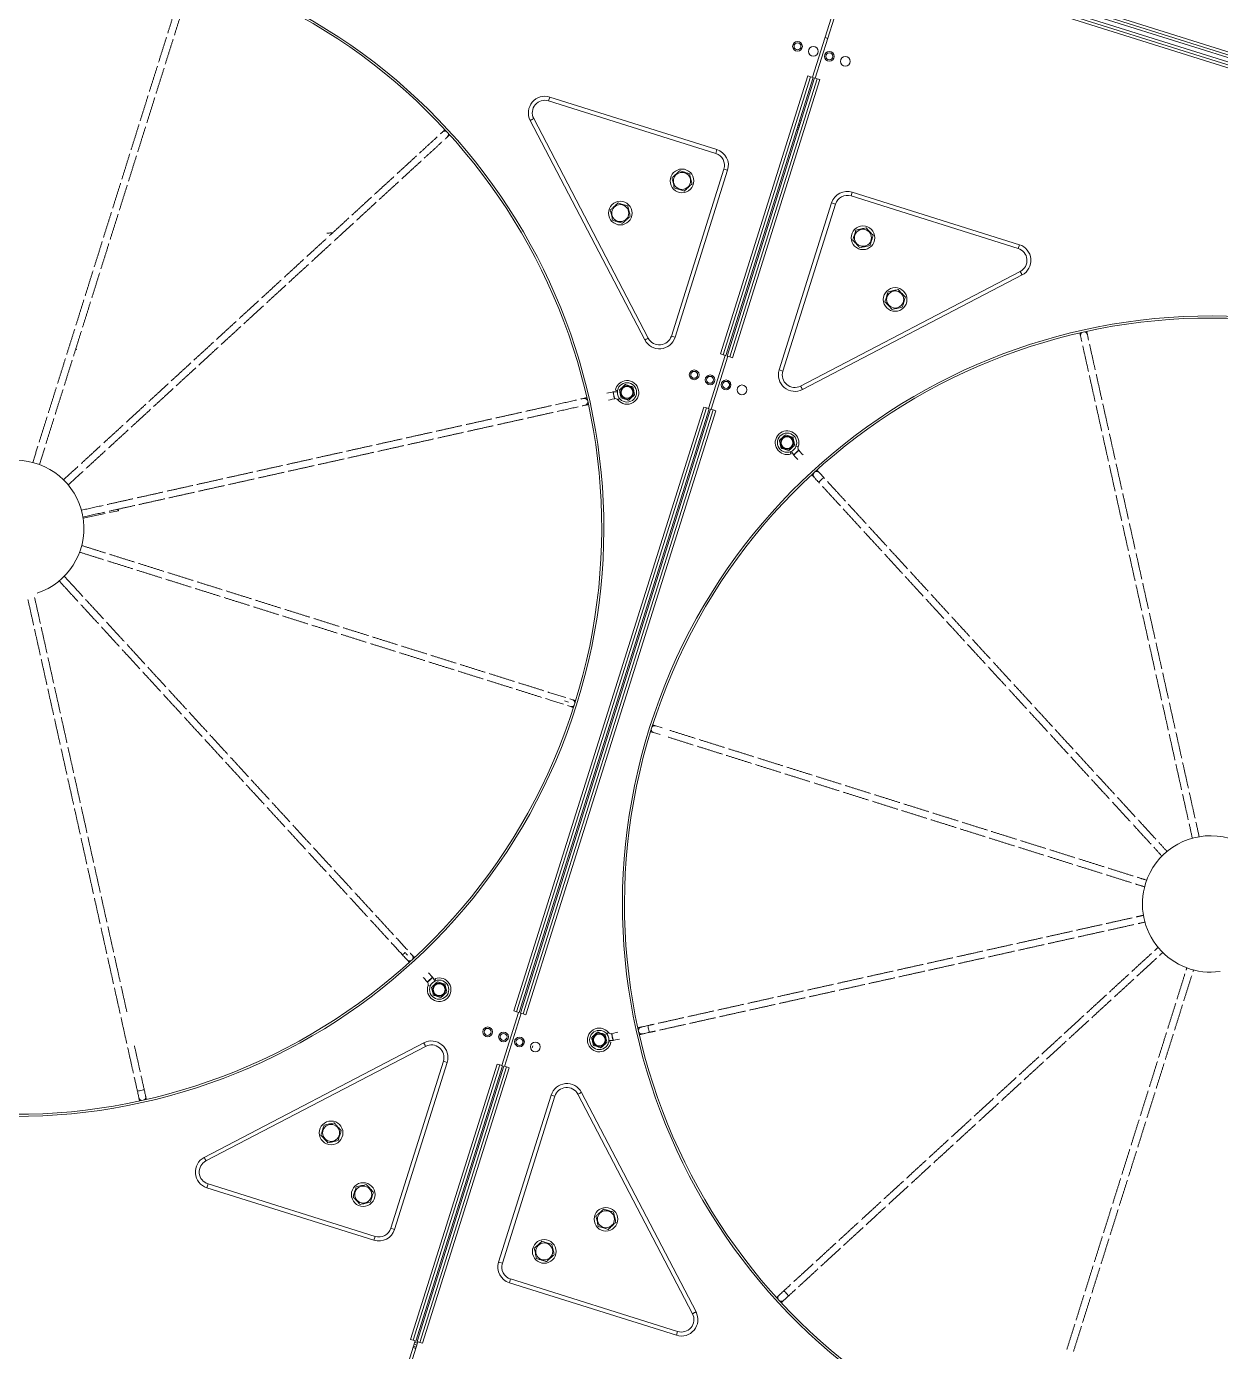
# Model space of a CAD drawing. Header units: metres. Extents: x -17822 to 152406, y -4219 to 19791.
# Drawn here: x 116040.7 to 116126.5, y 6614.1 to 6709.3 of the extents above; entities that cross this region are included whole.
import ezdxf

# ---------------------------------------------------------------- set-up
doc = ezdxf.new("R2010")
doc.units = ezdxf.units.M
doc.header["$LTSCALE"] = 100
doc.header["$MEASUREMENT"] = 0
doc.layers.get('0').update_dxf_attribs({"color": 9, "lineweight": 9})
doc.layers.add('Chiller', color=32, linetype='Continuous', lineweight=9)

# ---------------------------------------------------------------- blocks, each defined once
blk = doc.blocks.new('Chiller')
at = {"layer": 'Chiller', "linetype": 'Continuous'}
for p, q in [((278.601, 33.965), (275.722, 24.807)), ((278.799, 33.903), (275.92, 24.744)), ((319.931, 21.706), (282.296, 33.537)), ((319.991, 21.897), (282.356, 33.728)), ((282.416, 33.918), (320.051, 22.088)), ((319.721, 21.039), (282.087, 32.869)), ((282.147, 33.06), (319.781, 21.229)), ((282.206, 33.251), (319.841, 21.42)), ((276.819, 27.606), (276.622, 27.668)), ((275.392, 24.91), (269.109, 4.925)), ((275.583, 24.85), (269.3, 4.865)), ((275.773, 24.79), (269.491, 4.805)), ((269.586, 4.775), (275.869, 24.76)), ((275.392, 24.91), (275.583, 24.85)), ((275.583, 24.85), (275.773, 24.79)), ((276.06, 24.701), (275.869, 24.76)), ((269.777, 4.715), (276.06, 24.701)), ((269.968, 4.655), (276.25, 24.641)), ((276.25, 24.641), (276.06, 24.701)), ((256.845, 23.385), (256.76, 23.115)), ((268.767, 19.341), (256.76, 23.115)), ((256.845, 23.385), (268.851, 19.611)), ((263.674, 5.929), (255.441, 21.71)), ((255.692, 21.84), (263.924, 6.06)), ((274.604, 21.07), (274.699, 21.04)), ((274.649, 21.213), (274.744, 21.183)), ((274.694, 21.356), (274.789, 21.326)), ((274.819, 21.422), (274.724, 21.452)), ((274.909, 21.708), (274.814, 21.738)), ((268.851, 19.611), (268.767, 19.341)), ((265.581, 6.206), (269.355, 18.212)), ((269.625, 18.128), (265.851, 6.121)), ((269.355, 18.212), (269.625, 18.128)), ((278.582, 16.552), (278.497, 16.282)), ((278.497, 16.282), (290.504, 12.508)), ((278.582, 16.552), (290.588, 12.778)), ((273.325, 3.772), (277.099, 15.778)), ((273.594, 3.687), (277.369, 15.693)), ((277.369, 15.693), (277.099, 15.778)), ((290.588, 12.778), (290.504, 12.508)), ((290.65, 10.851), (274.869, 2.619)), ((290.781, 10.6), (275, 2.368)), ((265.581, 6.206), (265.851, 6.121)), ((268.24, 1.005), (269.44, 4.821)), ((269.109, 4.925), (269.3, 4.865)), ((269.3, 4.865), (269.491, 4.805)), ((269.777, 4.715), (269.586, 4.775)), ((268.438, 0.943), (269.637, 4.759)), ((269.968, 4.655), (269.777, 4.715)), ((269.749, 2.627), (269.823, 2.861)), ((273.594, 3.687), (273.325, 3.772)), ((269.676, 2.393), (269.749, 2.627)), ((267.91, 1.109), (254.265, -42.297)), ((268.1, 1.049), (254.456, -42.357)), ((268.291, 0.989), (254.646, -42.417)), ((254.742, -42.447), (268.387, 0.959)), ((261.737, 1.62), (261.858, 1.72)), ((268.1, 1.049), (267.91, 1.109)), ((268.1, 1.049), (268.291, 0.989)), ((268.577, 0.899), (268.387, 0.959)), ((254.933, -42.507), (268.577, 0.899)), ((255.123, -42.567), (268.768, 0.839)), ((268.577, 0.899), (268.768, 0.839)), ((223.311, -6.872), (224.905, -6.543)), ((224.884, -6.445), (224.804, -6.461)), ((225.745, -6.267), (225.181, -6.384)), ((225.202, -6.482), (225.863, -6.345)), ((225.84, -6.231), (225.863, -6.345)), ((258.275, -19.867), (258.488, -19.934)), ((258.058, -20.061), (257.914, -20.016)), ((258.058, -20.061), (258.201, -20.106)), ((258.338, -20.411), (258.125, -20.344)), ((264.455, -21.81), (264.924, -21.958)), ((264.774, -22.435), (264.305, -22.287)), ((253.396, -46.217), (254.595, -42.401)), ((253.593, -46.279), (254.793, -42.463)), ((254.265, -42.297), (254.456, -42.357)), ((254.456, -42.357), (254.646, -42.417)), ((254.933, -42.507), (254.742, -42.447)), ((255.123, -42.567), (254.933, -42.507)), ((232.012, -52.822), (247.793, -44.59)), ((254.832, -44.829), (254.905, -44.595)), ((254.905, -44.595), (254.979, -44.361)), ((232.143, -53.073), (247.924, -44.84)), ((255.621, -44.806), (255.573, -44.957)), ((255.621, -44.806), (255.573, -44.957)), ((249.199, -45.908), (245.424, -57.915)), ((249.468, -45.993), (245.694, -58)), ((253.065, -46.113), (246.843, -65.908)), ((253.256, -46.173), (247.033, -65.968)), ((253.447, -46.233), (247.224, -66.028)), ((247.32, -66.058), (253.542, -46.263)), ((247.51, -66.118), (253.733, -46.323)), ((247.701, -66.178), (253.924, -46.383)), ((249.199, -45.908), (249.468, -45.993)), ((253.256, -46.173), (253.065, -46.113)), ((253.256, -46.173), (253.447, -46.233)), ((253.542, -46.263), (253.733, -46.323)), ((253.733, -46.323), (253.924, -46.383)), ((253.168, -60.349), (256.942, -48.342)), ((257.212, -48.427), (253.438, -60.434)), ((257.212, -48.427), (256.942, -48.342)), ((267.101, -64.062), (258.869, -48.281)), ((259.119, -48.15), (267.352, -63.931)), ((232.205, -54.999), (232.289, -54.729)), ((244.211, -58.773), (232.205, -54.999)), ((244.296, -58.503), (232.289, -54.729)), ((245.424, -57.915), (245.694, -58)), ((244.211, -58.773), (244.296, -58.503)), ((253.438, -60.434), (253.168, -60.349)), ((253.942, -61.832), (254.026, -61.562)), ((265.948, -65.606), (253.942, -61.832)), ((254.026, -61.562), (266.033, -65.337)), ((265.948, -65.606), (266.033, -65.337)), ((244.114, -75.742), (247.173, -66.012)), ((244.312, -75.805), (247.371, -66.074)), ((246.843, -65.908), (247.033, -65.968)), ((247.023, -66.489), (247.221, -66.551)), ((247.033, -65.968), (247.224, -66.028)), ((247.251, -66.456), (247.053, -66.393)), ((247.296, -66.313), (247.098, -66.25)), ((247.341, -66.169), (247.143, -66.107)), ((247.51, -66.118), (247.32, -66.058)), ((247.701, -66.178), (247.51, -66.118))]:
    blk.add_line(p, q, dxfattribs=at)
at = {"layer": 'Chiller', "linetype": 'Continuous', "flags": 128}
for points in [[(255.441, 21.71), (255.458, 21.718), (255.48, 21.73), (255.507, 21.744), (255.539, 21.76), (255.574, 21.779), (255.612, 21.798), (255.651, 21.819), (255.692, 21.84)], [(248.981, 20.733), (249.02, 20.768), (249.066, 20.81), (249.102, 20.844), (249.13, 20.868), (249.146, 20.884)], [(249.484, 20.515), (249.468, 20.5), (249.44, 20.475), (249.404, 20.441), (249.358, 20.4), (249.32, 20.364)], [(290.781, 10.6), (290.772, 10.617), (290.761, 10.639), (290.747, 10.666), (290.73, 10.698), (290.712, 10.733), (290.692, 10.771), (290.671, 10.81), (290.65, 10.851)], [(263.924, 6.06), (263.884, 6.038), (263.844, 6.017), (263.806, 5.998), (263.771, 5.979), (263.739, 5.963), (263.712, 5.949), (263.69, 5.937), (263.674, 5.929)], [(295.072, 5.813), (295.071, 5.817), (295.053, 5.899), (295.036, 5.976), (295.02, 6.046), (295.007, 6.106), (294.996, 6.155), (294.988, 6.191), (294.983, 6.213)], [(295.471, 6.321), (295.476, 6.299), (295.484, 6.263), (295.495, 6.214), (295.508, 6.154), (295.524, 6.085), (295.541, 6.008), (295.559, 5.925), (295.56, 5.921)], [(260.949, 2.097), (261.066, 2.123), (261.231, 2.159), (261.4, 2.197)], [(261.49, 1.705), (261.486, 1.723), (261.475, 1.776), (261.457, 1.855), (261.436, 1.949), (261.415, 2.042), (261.398, 2.121), (261.386, 2.174), (261.382, 2.193)], [(261.509, 1.709), (261.505, 1.727), (261.493, 1.78), (261.475, 1.86), (261.455, 1.953), (261.434, 2.046), (261.416, 2.125), (261.404, 2.178), (261.4, 2.197), (261.4, 2.197)], [(261.557, 2.315), (261.575, 2.312), (261.629, 2.302), (261.708, 2.287), (261.711, 2.287)], [(274.869, 2.619), (274.89, 2.578), (274.911, 2.538), (274.931, 2.501), (274.949, 2.465), (274.966, 2.434), (274.98, 2.407), (274.991, 2.385), (275, 2.368)], [(259.068, 1.678), (259.109, 1.687), (259.169, 1.7), (259.217, 1.711), (259.253, 1.719), (259.275, 1.724)], [(259.384, 1.236), (259.362, 1.231), (259.326, 1.223), (259.277, 1.212), (259.217, 1.199), (259.176, 1.19)], [(261.509, 1.709), (261.339, 1.671), (261.175, 1.635), (261.058, 1.608)], [(274.692, -1.751), (274.674, -1.744), (274.623, -1.725), (274.547, -1.697), (274.545, -1.696)], [(274.729, -1.993), (274.715, -2.006), (274.675, -2.043), (274.616, -2.097), (274.545, -2.162), (274.475, -2.227), (274.415, -2.282), (274.375, -2.318), (274.361, -2.331), (274.361, -2.331)], [(274.673, -2.672), (274.592, -2.583), (274.478, -2.459), (274.361, -2.331)], [(274.742, -2.007), (274.728, -2.02), (274.688, -2.057), (274.628, -2.111), (274.558, -2.176), (274.487, -2.241), (274.428, -2.296), (274.388, -2.332), (274.374, -2.345), (274.374, -2.345)], [(274.729, -1.993), (274.847, -2.121), (274.961, -2.245), (275.042, -2.334)], [(276.201, -3.597), (276.217, -3.613), (276.241, -3.641), (276.275, -3.677), (276.317, -3.723), (276.365, -3.775), (276.419, -3.834), (276.476, -3.896), (276.534, -3.96)], [(276.166, -4.298), (276.107, -4.234), (276.05, -4.172), (275.997, -4.113), (275.949, -4.061), (275.907, -4.015), (275.873, -3.979), (275.848, -3.952), (275.833, -3.935)], [(276.534, -3.96), (276.52, -3.972), (276.48, -4.009), (276.421, -4.064), (276.35, -4.129), (276.28, -4.193), (276.22, -4.248), (276.18, -4.285), (276.166, -4.298), (276.166, -4.298)], [(246.531, -38.189), (246.492, -38.146), (246.459, -38.111), (246.437, -38.087), (246.429, -38.078)], [(246.259, -38.262), (246.273, -38.249), (246.313, -38.212), (246.372, -38.158), (246.443, -38.093)], [(246.592, -38.625), (246.576, -38.608), (246.552, -38.581), (246.518, -38.544), (246.476, -38.499), (246.428, -38.446), (246.374, -38.388), (246.317, -38.326), (246.259, -38.262)], [(246.632, -38.299), (246.625, -38.291), (246.603, -38.267), (246.57, -38.231), (246.531, -38.189)], [(246.816, -38.13), (246.844, -38.161), (246.886, -38.206), (246.92, -38.243), (246.945, -38.27), (246.96, -38.287)], [(248.064, -40.228), (247.946, -40.1), (247.832, -39.976), (247.751, -39.888)], [(248.051, -40.214), (248.065, -40.202), (248.105, -40.165), (248.165, -40.11), (248.235, -40.045), (248.306, -39.981), (248.365, -39.926), (248.405, -39.889), (248.419, -39.876)], [(248.064, -40.228), (248.078, -40.215), (248.118, -40.179), (248.177, -40.124), (248.248, -40.059), (248.318, -39.995), (248.378, -39.94), (248.418, -39.903), (248.432, -39.89), (248.432, -39.89)], [(248.12, -39.55), (248.201, -39.638), (248.315, -39.762), (248.432, -39.89)], [(248.613, -39.966), (248.619, -39.984), (248.637, -40.035), (248.665, -40.112), (248.665, -40.114)], [(248.101, -40.471), (248.119, -40.477), (248.17, -40.496), (248.246, -40.525), (248.248, -40.525)], [(263.409, -43.457), (263.431, -43.452), (263.467, -43.444), (263.516, -43.434), (263.576, -43.42), (263.646, -43.405), (263.723, -43.387), (263.805, -43.369), (263.89, -43.35)], [(263.89, -43.35), (263.894, -43.369), (263.905, -43.422), (263.923, -43.501), (263.944, -43.594), (263.965, -43.688), (263.982, -43.767), (263.994, -43.82), (263.998, -43.838), (263.998, -43.838)], [(247.924, -44.84), (247.903, -44.8), (247.882, -44.76), (247.862, -44.722), (247.844, -44.687), (247.827, -44.655), (247.813, -44.628), (247.802, -44.606), (247.793, -44.59)], [(261.236, -44.537), (261.218, -44.533), (261.164, -44.524), (261.085, -44.509), (261.082, -44.508)], [(261.284, -43.93), (261.454, -43.893), (261.618, -43.856), (261.735, -43.83)], [(261.284, -43.93), (261.288, -43.949), (261.3, -44.002), (261.318, -44.081), (261.338, -44.174), (261.359, -44.268), (261.377, -44.347), (261.389, -44.4), (261.393, -44.418), (261.393, -44.418)], [(261.303, -43.926), (261.307, -43.945), (261.318, -43.998), (261.336, -44.077), (261.357, -44.17), (261.378, -44.264), (261.395, -44.343), (261.407, -44.396), (261.411, -44.414)], [(261.844, -44.318), (261.727, -44.344), (261.562, -44.381), (261.393, -44.418)], [(263.998, -43.838), (263.913, -43.857), (263.831, -43.876), (263.754, -43.893), (263.685, -43.908), (263.624, -43.922), (263.576, -43.932), (263.54, -43.94), (263.518, -43.945)], [(227.703, -47.953), (227.684, -47.958), (227.631, -47.969), (227.552, -47.987), (227.459, -48.008), (227.365, -48.029), (227.286, -48.046), (227.233, -48.058), (227.215, -48.062), (227.215, -48.062)], [(227.322, -48.543), (227.317, -48.521), (227.309, -48.485), (227.298, -48.436), (227.285, -48.376), (227.269, -48.306), (227.252, -48.229), (227.234, -48.147), (227.215, -48.062)], [(227.703, -47.953), (227.722, -48.038), (227.74, -48.12), (227.757, -48.197), (227.773, -48.267), (227.786, -48.327), (227.797, -48.376), (227.805, -48.412), (227.81, -48.434)], [(258.869, -48.281), (258.909, -48.26), (258.949, -48.239), (258.987, -48.219), (259.022, -48.201), (259.054, -48.184), (259.081, -48.17), (259.103, -48.159), (259.119, -48.15)], [(232.012, -52.822), (232.021, -52.838), (232.032, -52.861), (232.046, -52.888), (232.063, -52.919), (232.081, -52.954), (232.101, -52.992), (232.122, -53.032), (232.143, -53.073)], [(273.309, -62.737), (273.325, -62.722), (273.352, -62.697), (273.389, -62.663), (273.435, -62.621), (273.487, -62.573), (273.546, -62.519), (273.608, -62.463), (273.671, -62.404)], [(274.01, -62.772), (273.946, -62.831), (273.884, -62.888), (273.825, -62.941), (273.773, -62.99), (273.727, -63.031), (273.691, -63.065), (273.663, -63.09), (273.647, -63.105)], [(274.01, -62.772), (273.997, -62.758), (273.96, -62.718), (273.905, -62.659), (273.841, -62.588), (273.776, -62.518), (273.721, -62.458), (273.684, -62.418), (273.671, -62.404), (273.671, -62.404)], [(267.352, -63.931), (267.335, -63.94), (267.313, -63.951), (267.286, -63.965), (267.254, -63.982), (267.219, -64), (267.181, -64.02), (267.142, -64.041), (267.101, -64.062)]]:
    blk.add_lwpolyline(points, dxfattribs=at)
at = {"layer": 'Chiller', "linetype": 'Continuous'}
for centre, radius in [((274.644, 27.032), 0.35), ((274.644, 27.032), 0.25), ((275.788, 26.673), 0.35), ((276.933, 26.313), 0.35), ((276.933, 26.313), 0.25), ((278.078, 25.953), 0.35), ((266.345, 17.36), 0.85), ((266.345, 17.36), 0.612), ((261.912, 15.047), 0.85), ((261.912, 15.047), 0.612), ((279.35, 13.272), 0.85), ((279.35, 13.272), 0.612), ((281.662, 8.838), 0.85), ((281.662, 8.838), 0.612), ((267.221, 3.422), 0.35), ((267.221, 3.422), 0.25), ((268.366, 3.062), 0.35), ((268.366, 3.062), 0.25), ((269.511, 2.702), 0.35), ((269.511, 2.702), 0.25), ((262.393, 2.162), 0.693), ((262.393, 2.162), 0.477), ((262.393, 2.162), 0.425), ((270.656, 2.342), 0.35), ((270.656, 2.342), 0.35), ((273.895, -1.454), 0.693), ((273.895, -1.454), 0.477), ((273.895, -1.454), 0.425), ((248.898, -40.767), 0.693), ((248.898, -40.767), 0.477), ((248.898, -40.767), 0.425), ((252.377, -43.8), 0.35), ((252.377, -43.8), 0.25), ((260.4, -44.383), 0.693), ((253.522, -44.16), 0.35), ((253.522, -44.16), 0.25), ((254.667, -44.52), 0.35), ((254.667, -44.52), 0.25), ((255.811, -44.88), 0.35), ((255.811, -44.88), 0.35), ((260.4, -44.383), 0.477), ((260.4, -44.383), 0.425), ((241.131, -51.06), 0.85), ((241.131, -51.06), 0.612), ((243.443, -55.493), 0.85), ((243.443, -55.493), 0.612), ((260.881, -57.269), 0.85), ((260.881, -57.269), 0.612), ((256.448, -59.581), 0.85), ((256.448, -59.581), 0.612)]:
    blk.add_circle(centre, radius, dxfattribs=at)
for centre, radius, start, end in [((218.468, -7.616), 42.25, 72.54925, 252.54925), ((218.468, -7.616), 42.1, 72.54925, 252.54925), ((218.468, -7.616), 42.25, 252.54925, 72.54925), ((218.468, -7.616), 42.1, 252.54925, 72.54925), ((256.49, 22.257), 1.183, 72.54925, 207.54925), ((256.49, 22.257), 0.9, 72.54925, 207.54925), ((249.312, 20.702), 0.246, 64.72126, 132.32098), ((249.317, 20.696), 0.246, 312.77653, 20.36709), ((268.497, 18.482), 0.9, 342.54925, 72.54925), ((268.497, 18.482), 1.183, 342.54925, 72.54925), ((278.227, 15.423), 1.183, 72.54925, 162.54925), ((278.227, 15.423), 0.9, 72.54925, 162.54925), ((290.234, 11.649), 0.9, 297.54925, 72.54925), ((290.234, 11.649), 1.183, 297.54925, 72.54925), ((304.325, -34.606), 42.25, 72.54925, 252.54925), ((304.325, -34.606), 42.1, 72.54925, 252.54925), ((264.722, 6.476), 1.183, 207.54925, 342.54925), ((264.722, 6.476), 0.9, 207.54925, 342.54925), ((295.224, 6.265), 0.246, 124.71107, 192.34234), ((295.231, 6.267), 0.246, 12.78278, 80.372), ((304.325, -34.606), 42.25, 252.54925, 72.54925), ((304.325, -34.606), 42.1, 252.54925, 72.54925), ((262.393, 2.162), 0.85, 102.54925, 169.58495), ((262.393, 2.162), 0.85, 219.58495, 102.54925), ((274.453, 3.417), 1.183, 162.54925, 297.54925), ((274.453, 3.417), 0.9, 162.54925, 297.54925), ((261.545, 1.461), 0.75, 78.02853, 102.54925), ((259.328, 1.482), 0.247, 27.15219, 102.18729), ((259.329, 1.477), 0.247, 282.90186, 357.95999), ((261.545, 1.461), 0.25, 39.58495, 102.54925), ((273.895, -1.454), 0.85, 339.58495, 289.58495), ((274.926, -1.838), 0.25, 159.58495, 222.54925), ((218.468, -7.616), 4.9, 288.38847, 162.54925), ((205.962, -26.44), 72.378, 19.52081, 19.64509), ((274.926, -1.838), 0.75, 198.03207, 222.54925), ((276.016, -3.769), 0.247, 147.12826, 222.20691), ((276.02, -3.765), 0.247, 42.89211, 117.96544), ((225.765, -6.365), 0.1, 11.65925, 101.65925), ((258.414, -20.169), 0.246, 4.71365, 72.32838), ((258.411, -20.176), 0.246, 252.77012, 320.38486), ((264.382, -22.045), 0.246, 72.77805, 140.37694), ((264.379, -22.052), 0.246, 184.72157, 252.32046), ((304.325, -34.606), 4.9, 288.38847, 162.54925), ((304.325, -34.606), 4.9, 162.54925, 277.94934), ((246.773, -38.456), 0.247, 222.9096, 297.94683), ((246.777, -38.453), 0.247, 327.13812, 42.19748), ((248.898, -40.767), 0.85, 159.58495, 109.58495), ((247.867, -40.383), 0.75, 18.0321, 42.54925), ((247.867, -40.383), 0.25, 339.58495, 42.54925), ((260.4, -44.383), 0.85, 39.58495, 282.54925), ((263.464, -43.698), 0.247, 102.89077, 177.97065), ((248.34, -45.638), 1.183, 342.54925, 117.54925), ((248.34, -45.638), 0.9, 342.54925, 117.54925), ((260.4, -44.383), 0.85, 282.54925, 349.58495), ((221.668, 3.659), 61.707, 309.51999, 309.66576), ((261.248, -43.682), 0.25, 219.58495, 282.54925), ((261.248, -43.682), 0.75, 258.02924, 282.54925), ((263.465, -43.704), 0.247, 207.13257, 282.20803), ((258.071, -48.697), 1.183, 27.54925, 162.54925), ((227.562, -48.488), 0.246, 192.77565, 260.37913), ((227.569, -48.487), 0.246, 304.7315, 12.3219), ((258.071, -48.697), 0.9, 27.54925, 162.54925), ((232.559, -53.871), 1.183, 117.54925, 252.54925), ((232.559, -53.871), 0.9, 117.54925, 252.54925), ((244.566, -57.645), 1.183, 252.54925, 342.54925), ((244.566, -57.645), 0.9, 252.54925, 342.54925), ((254.296, -60.704), 1.183, 162.54925, 252.54925), ((254.296, -60.704), 0.9, 162.54925, 252.54925), ((273.476, -62.918), 0.246, 132.75626, 200.38736), ((273.481, -62.923), 0.246, 244.72463, 312.31761), ((266.303, -64.478), 1.183, 252.54925, 27.54925), ((266.303, -64.478), 0.9, 252.54925, 27.54925)]:
    blk.add_arc(centre, radius, start, end, dxfattribs=at)
for points in [[(229.399, 27.991), (229.967, 29.8)], [(230.444, 29.65), (229.875, 27.839)], [(228.738, 25.888), (229.307, 27.698)], [(229.787, 27.559), (229.216, 25.744)], [(228.077, 23.788), (228.647, 25.599)], [(229.126, 25.455), (228.556, 23.644)], [(227.417, 21.687), (227.987, 23.5)], [(228.467, 23.361), (227.896, 21.543)], [(226.759, 19.594), (227.328, 21.404)], [(227.805, 21.255), (227.236, 19.444)], [(249.146, 20.884), (249.313, 21.037)], [(247.486, 19.36), (248.76, 20.53)], [(249.099, 20.161), (247.831, 18.998)], [(249.651, 20.668), (249.484, 20.515)], [(226.098, 17.491), (226.669, 19.306)], [(227.147, 19.159), (226.578, 17.35)], [(245.871, 17.878), (247.268, 19.16)], [(247.613, 18.798), (246.21, 17.51)], [(225.439, 15.394), (226.007, 17.202)], [(244.242, 16.382), (245.649, 17.673)], [(245.987, 17.305), (244.588, 16.021)], [(226.488, 17.066), (225.917, 15.248)], [(242.623, 14.896), (244.026, 16.183)], [(244.372, 15.823), (242.967, 14.533)], [(224.779, 13.295), (225.35, 15.111)], [(225.827, 14.962), (225.258, 13.15)], [(241.007, 13.413), (242.405, 14.696)], [(242.752, 14.335), (241.347, 13.046)], [(241.246, 13.632), (240.816, 13.603)], [(224.119, 11.195), (224.687, 13.002)], [(225.167, 12.863), (224.597, 11.05)], [(239.381, 11.92), (240.783, 13.207)], [(241.131, 12.848), (239.732, 11.563)], [(237.759, 10.432), (239.162, 11.719)], [(223.458, 9.093), (224.028, 10.907)], [(224.507, 10.763), (223.939, 8.957)], [(239.506, 11.356), (238.104, 10.07)], [(236.141, 8.946), (237.546, 10.236)], [(237.884, 9.868), (236.489, 8.587)], [(222.799, 6.997), (223.368, 8.805)], [(223.85, 8.672), (223.279, 6.856)], [(234.523, 7.46), (235.921, 8.744)], [(236.267, 8.384), (234.864, 7.096)], [(222.138, 4.892), (222.709, 6.709)], [(232.896, 5.968), (234.303, 7.259)], [(234.645, 6.894), (233.242, 5.607)], [(223.189, 6.569), (222.621, 4.762)], [(231.276, 4.481), (232.678, 5.767)], [(294.983, 6.213), (294.934, 6.434)], [(295.422, 6.542), (295.471, 6.321)], [(222.864, 5.238), (222.816, 5.275)], [(233.029, 5.411), (231.628, 4.125)], [(295.55, 3.665), (295.138, 5.518)], [(295.626, 5.628), (296.039, 3.771)], [(221.478, 2.793), (222.047, 4.605)], [(222.529, 4.471), (221.96, 2.659)], [(229.652, 2.99), (231.061, 4.283)], [(231.403, 3.918), (230.005, 2.635)], [(296.03, 1.509), (295.617, 3.367)], [(296.105, 3.476), (296.516, 1.626)], [(220.819, 0.698), (221.388, 2.508)], [(221.869, 2.372), (221.301, 0.564)], [(228.034, 1.504), (229.437, 2.792)], [(229.785, 2.433), (228.381, 1.145)], [(226.412, 0.015), (227.82, 1.308)], [(255.114, 0.798), (256.969, 1.211)], [(257.267, 1.277), (258.775, 1.612)], [(258.883, 1.124), (257.379, 0.79)], [(259.275, 1.724), (259.507, 1.775)], [(259.615, 1.287), (259.384, 1.236)], [(296.508, -0.638), (296.095, 1.218)], [(296.581, 1.338), (296.994, -0.519)], [(220.156, -1.411), (220.727, 0.406)], [(221.212, 0.281), (220.641, -1.537)], [(228.161, 0.943), (226.766, -0.338)], [(250.827, -0.157), (252.68, 0.256)], [(252.975, 0.321), (254.828, 0.734)], [(254.944, 0.248), (253.088, -0.166)], [(257.087, 0.725), (255.232, 0.312)], [(224.794, -1.469), (226.195, -0.184)], [(226.543, -0.542), (225.14, -1.831)], [(246.529, -1.113), (248.386, -0.7)], [(248.674, -0.636), (250.528, -0.223)], [(250.644, -0.71), (248.793, -1.122)], [(252.788, -0.232), (250.935, -0.645)], [(296.985, -2.781), (296.573, -0.928)], [(297.059, -0.813), (297.472, -2.668)], [(219.697, -2.872), (220.067, -1.696)], [(220.552, -1.819), (220.174, -3.022)], [(223.171, -2.959), (224.571, -1.674)], [(242.231, -2.07), (244.089, -1.656)], [(244.389, -1.59), (246.235, -1.179)], [(246.357, -1.664), (244.496, -2.078)], [(248.502, -1.186), (246.642, -1.6)], [(224.924, -2.028), (223.524, -3.313)], [(237.94, -3.025), (239.797, -2.612)], [(240.082, -2.548), (241.941, -2.135)], [(242.064, -2.62), (240.209, -3.032)], [(244.203, -2.143), (242.344, -2.557)], [(221.904, -4.123), (222.946, -3.166)], [(223.306, -3.514), (222.242, -4.491)], [(233.646, -3.981), (235.5, -3.568)], [(235.793, -3.503), (237.641, -3.092)], [(237.767, -3.576), (235.906, -3.99)], [(239.911, -3.099), (238.055, -3.512)], [(275.833, -3.935), (275.673, -3.76)], [(276.041, -3.422), (276.201, -3.597)], [(297.463, -4.929), (297.052, -3.08)], [(297.539, -2.968), (297.951, -4.817)], [(229.345, -4.938), (231.2, -4.525)], [(231.49, -4.461), (233.348, -4.047)], [(233.473, -4.532), (231.616, -4.945)], [(235.614, -4.055), (233.761, -4.468)], [(276.229, -4.366), (276.166, -4.298)], [(277.724, -5.995), (276.429, -4.585)], [(276.534, -3.96), (276.596, -4.026)], [(276.8, -4.25), (278.089, -5.653)], [(225.036, -5.898), (226.897, -5.483)], [(227.196, -5.417), (229.052, -5.004)], [(229.18, -5.487), (227.325, -5.9)], [(231.326, -5.01), (229.466, -5.424)], [(297.943, -7.082), (297.53, -5.228)], [(298.015, -5.105), (298.428, -6.961)], [(223.19, -6.309), (224.748, -5.962)], [(224.884, -6.444), (223.299, -6.797)], [(227.036, -5.965), (225.18, -6.378)], [(279.205, -7.608), (277.924, -6.213)], [(278.287, -5.869), (279.572, -7.269)], [(279.779, -7.495), (281.064, -8.894)], [(298.42, -9.228), (298.008, -7.376)], [(298.494, -7.26), (298.907, -9.113)], [(280.696, -9.233), (279.412, -7.834)], [(224.78, -9.862), (223.061, -9.322)], [(223.211, -8.845), (224.912, -9.38)], [(225.201, -9.471), (227.012, -10.04)], [(282.186, -10.856), (280.902, -9.457)], [(281.264, -9.112), (282.55, -10.514)], [(298.898, -11.375), (298.485, -9.518)], [(298.973, -9.408), (299.384, -11.255)], [(226.886, -10.524), (225.07, -9.953)], [(227.297, -10.129), (229.118, -10.702)], [(222.941, -12.859), (221.593, -11.39)], [(221.961, -11.052), (223.289, -12.499)], [(228.976, -11.181), (227.167, -10.612)], [(231.072, -11.84), (229.259, -11.27)], [(229.397, -10.79), (231.221, -11.363)], [(283.671, -12.474), (282.388, -11.076)], [(282.746, -10.727), (284.033, -12.129)], [(233.169, -12.499), (231.362, -11.931)], [(231.504, -11.452), (233.311, -12.02)], [(233.602, -12.111), (235.415, -12.681)], [(284.24, -12.355), (285.522, -13.751)], [(299.376, -13.522), (298.964, -11.67)], [(299.449, -11.549), (299.862, -13.403)], [(219.758, -14.564), (219.347, -12.718)], [(219.827, -12.572), (220.242, -14.438)], [(224.425, -14.476), (223.143, -13.079)], [(223.49, -12.717), (224.779, -14.122)], [(235.272, -13.16), (233.457, -12.59)], [(237.372, -13.821), (235.555, -13.249)], [(235.697, -12.77), (237.516, -13.342)], [(285.161, -14.097), (283.872, -12.692)], [(239.469, -14.48), (237.652, -13.909)], [(237.805, -13.433), (239.609, -14)], [(239.897, -14.09), (241.709, -14.66)], [(285.723, -13.97), (287.012, -15.374)], [(299.854, -15.67), (299.442, -13.818)], [(299.927, -13.696), (300.341, -15.553)], [(220.237, -16.715), (219.825, -14.864)], [(220.306, -14.725), (220.721, -16.588)], [(225.909, -16.092), (224.626, -14.695)], [(224.984, -14.345), (226.272, -15.748)], [(241.564, -15.138), (239.755, -14.57)], [(243.664, -15.798), (241.851, -15.229)], [(241.997, -14.75), (243.818, -15.323)], [(286.647, -15.716), (285.361, -14.315)], [(226.476, -15.971), (227.759, -17.369)], [(245.758, -16.457), (243.952, -15.889)], [(244.102, -15.412), (245.905, -15.979)], [(246.194, -16.07), (248.009, -16.64)], [(288.135, -17.337), (286.851, -15.938)], [(287.21, -15.59), (288.493, -16.988)], [(300.332, -17.815), (299.918, -15.957)], [(300.406, -15.847), (300.819, -17.702)], [(220.714, -18.86), (220.302, -17.007)], [(220.787, -16.887), (221.2, -18.742)], [(227.399, -17.716), (226.114, -16.316)], [(247.862, -17.118), (246.046, -16.547)], [(248.289, -16.728), (250.111, -17.301)], [(228.885, -19.334), (227.6, -17.935)], [(227.963, -17.591), (229.25, -18.992)], [(249.964, -17.779), (248.145, -17.207)], [(252.057, -18.437), (250.251, -17.869)], [(250.397, -17.391), (252.203, -17.959)], [(252.49, -18.049), (254.304, -18.619)], [(289.62, -18.954), (288.337, -17.558)], [(288.705, -17.219), (289.985, -18.613)], [(300.883, -17.992), (301.296, -19.847)], [(221.264, -19.029), (221.678, -20.888)], [(254.155, -19.096), (252.344, -18.527)], [(254.591, -18.709), (256.411, -19.281)], [(290.191, -18.837), (291.477, -20.238)], [(300.811, -19.966), (300.399, -18.117)], [(221.192, -21.005), (220.78, -19.155)], [(230.374, -20.957), (229.09, -19.558)], [(229.447, -19.208), (230.736, -20.611)], [(256.256, -19.757), (254.442, -19.186)], [(257.839, -20.254), (256.543, -19.847)], [(256.698, -19.372), (257.989, -19.777)], [(258.488, -19.934), (258.704, -20.002)], [(291.109, -20.577), (289.829, -19.182)], [(230.939, -20.833), (232.226, -22.235)], [(258.554, -20.479), (258.338, -20.411)], [(292.601, -22.202), (291.314, -20.8)], [(291.675, -20.454), (292.962, -21.856)], [(301.289, -22.117), (300.876, -20.26)], [(301.362, -20.143), (301.775, -21.996)], [(221.671, -23.156), (221.258, -21.301)], [(221.743, -21.18), (222.155, -23.031)], [(231.858, -22.574), (230.573, -21.173)], [(264.239, -21.742), (264.455, -21.81)], [(233.35, -24.198), (232.062, -22.795)], [(232.422, -22.449), (233.711, -23.853)], [(264.305, -22.287), (264.089, -22.219)], [(267.155, -23.183), (265.342, -22.613)], [(265.478, -22.132), (267.302, -22.705)], [(267.589, -22.795), (269.396, -23.363)], [(294.083, -23.817), (292.797, -22.416)], [(293.165, -22.077), (294.45, -23.477)], [(301.768, -24.267), (301.353, -22.404)], [(301.84, -22.289), (302.251, -24.136)], [(222.147, -25.297), (221.735, -23.446)], [(222.222, -23.332), (222.633, -25.18)], [(269.245, -23.84), (267.442, -23.273)], [(269.683, -23.453), (271.498, -24.024)], [(294.649, -23.694), (295.935, -25.096)], [(234.839, -25.821), (233.551, -24.417)], [(233.916, -24.076), (235.199, -25.474)], [(271.351, -24.502), (269.531, -23.93)], [(273.454, -25.163), (271.638, -24.592)], [(271.784, -24.114), (273.601, -24.685)], [(295.574, -25.441), (294.29, -24.043)], [(302.245, -26.412), (301.832, -24.556)], [(302.317, -24.432), (302.73, -26.287)], [(222.627, -27.452), (222.213, -25.593)], [(222.7, -25.479), (223.112, -27.331)], [(235.401, -25.694), (236.69, -27.099)], [(275.54, -25.819), (273.733, -25.251)], [(273.883, -24.774), (275.696, -25.344)], [(275.975, -25.432), (277.783, -26)], [(297.061, -27.061), (295.778, -25.664)], [(296.14, -25.319), (297.421, -26.714)], [(236.323, -27.438), (235.039, -26.039)], [(277.65, -26.482), (275.832, -25.911)], [(279.745, -27.141), (277.935, -26.572)], [(278.071, -26.09), (279.893, -26.663)], [(302.796, -26.586), (303.207, -28.432)], [(236.889, -27.314), (238.175, -28.715)], [(281.842, -27.8), (280.033, -27.231)], [(280.181, -26.754), (281.987, -27.321)], [(282.275, -27.412), (284.088, -27.982)], [(298.554, -28.687), (297.264, -27.282)], [(297.627, -26.939), (298.911, -28.337)], [(302.726, -28.571), (302.311, -26.707)], [(223.104, -29.594), (222.691, -27.739)], [(223.178, -27.625), (223.592, -29.484)], [(237.809, -29.057), (236.53, -27.663)], [(283.944, -28.461), (282.126, -27.889)], [(286.045, -29.121), (284.232, -28.551)], [(284.375, -28.072), (286.191, -28.643)], [(299.112, -28.556), (300.394, -29.953)], [(239.3, -30.68), (238.013, -29.279)], [(238.382, -28.942), (239.665, -30.339)], [(288.136, -29.779), (286.325, -29.209)], [(286.473, -28.732), (288.287, -29.302)], [(288.567, -29.39), (290.378, -29.959)], [(300.048, -30.315), (298.759, -28.911)], [(303.018, -29.883), (302.79, -28.86)], [(303.273, -28.727), (303.506, -29.775)], [(223.582, -31.741), (223.169, -29.888)], [(223.656, -29.773), (224.068, -31.626)], [(290.244, -30.441), (288.427, -29.87)], [(290.669, -30.051), (292.48, -30.62)], [(300.602, -30.18), (301.2, -30.831)], [(240.783, -32.297), (239.502, -30.901)], [(239.863, -30.555), (241.151, -31.958)], [(292.337, -31.099), (290.528, -30.531)], [(294.438, -31.76), (292.627, -31.19)], [(292.768, -30.711), (294.582, -31.281)], [(294.864, -31.369), (296.677, -31.939)], [(300.832, -31.17), (300.248, -30.533)], [(224.06, -33.888), (223.648, -32.039)], [(224.133, -31.919), (224.546, -33.772)], [(241.355, -32.18), (242.637, -33.577)], [(296.544, -32.421), (294.726, -31.85)], [(296.959, -32.028), (298.77, -32.597)], [(242.279, -33.926), (240.99, -32.522)], [(298.645, -33.082), (296.831, -32.512)], [(299.582, -33.377), (298.93, -33.172)], [(299.058, -32.688), (299.732, -32.9)], [(224.539, -36.044), (224.126, -34.187)], [(224.611, -34.066), (225.024, -35.92)], [(243.759, -35.539), (242.474, -34.138)], [(242.838, -33.796), (244.131, -35.205)], [(245.251, -37.164), (243.967, -35.765)], [(244.326, -35.417), (245.613, -36.819)], [(294.694, -36.493), (296.538, -36.083)], [(296.834, -36.017), (298.688, -35.604)], [(298.82, -36.087), (296.97, -36.499)], [(298.977, -35.54), (299.494, -35.425)], [(299.603, -35.913), (299.118, -36.021)], [(225.016, -38.183), (224.603, -36.33)], [(225.091, -36.22), (225.502, -38.066)], [(245.816, -37.041), (246.613, -37.909)], [(290.397, -37.45), (292.254, -37.036)], [(292.54, -36.973), (294.395, -36.56)], [(294.526, -37.043), (292.667, -37.457)], [(296.672, -36.565), (294.819, -36.978)], [(246.259, -38.262), (245.455, -37.387)], [(286.101, -38.406), (287.958, -37.993)], [(288.244, -37.929), (290.098, -37.516)], [(290.231, -37.999), (288.373, -38.413)], [(292.373, -37.522), (290.518, -37.935)], [(300.297, -37.964), (300.551, -37.731)], [(225.495, -40.339), (225.082, -38.483)], [(225.567, -38.361), (225.98, -40.215)], [(246.752, -38.799), (246.592, -38.625)], [(246.96, -38.287), (247.12, -38.461)], [(281.81, -39.361), (283.668, -38.948)], [(283.961, -38.883), (285.814, -38.47)], [(285.922, -38.958), (284.068, -39.371)], [(288.074, -38.479), (286.223, -38.891)], [(298.675, -39.452), (300.079, -38.164)], [(300.438, -38.513), (299.035, -39.801)], [(300.889, -38.099), (300.662, -38.308)], [(277.517, -40.317), (279.371, -39.904)], [(279.658, -39.84), (281.519, -39.426)], [(281.629, -39.914), (279.779, -40.326)], [(283.782, -39.435), (281.923, -39.848)], [(297.06, -40.935), (298.462, -39.649)], [(301.913, -41.447), (302.48, -39.641)], [(302.967, -39.761), (302.396, -41.578)], [(302.569, -39.358), (302.619, -39.199)], [(303.096, -39.349), (303.058, -39.47)], [(225.972, -42.478), (225.56, -40.627)], [(226.046, -40.51), (226.46, -42.369)], [(273.213, -41.275), (275.078, -40.86)], [(275.367, -40.796), (277.22, -40.383)], [(277.336, -40.869), (275.485, -41.281)], [(279.484, -40.391), (277.627, -40.805)], [(298.809, -40.009), (297.41, -41.293)], [(268.927, -42.229), (270.78, -41.817)], [(271.072, -41.752), (272.93, -41.338)], [(273.045, -41.825), (271.184, -42.239)], [(275.189, -41.347), (273.336, -41.76)], [(295.44, -42.422), (296.842, -41.135)], [(297.193, -41.492), (295.787, -42.782)], [(301.252, -43.548), (301.823, -41.733)], [(302.307, -41.861), (301.736, -43.676)], [(226.45, -44.628), (226.037, -42.773)], [(264.63, -43.185), (266.48, -42.774)], [(266.776, -42.708), (268.638, -42.293)], [(268.747, -42.781), (266.891, -43.195)], [(270.899, -42.302), (269.044, -42.715)], [(293.817, -43.912), (295.218, -42.626)], [(263.178, -43.509), (263.409, -43.457)], [(263.89, -43.35), (264.34, -43.25)], [(264.446, -43.739), (263.998, -43.838)], [(266.6, -43.259), (264.738, -43.674)], [(295.571, -42.981), (294.166, -44.27)], [(263.518, -43.945), (263.286, -43.997)], [(292.198, -45.398), (293.603, -44.109)], [(293.949, -44.469), (292.546, -45.758)], [(300.594, -45.642), (301.162, -43.836)], [(301.645, -43.967), (301.075, -45.779)], [(226.927, -46.771), (226.515, -44.918)], [(227.002, -44.806), (227.415, -46.662)], [(290.578, -46.885), (291.977, -45.601)], [(292.328, -45.958), (290.924, -47.246)], [(299.935, -47.74), (300.503, -45.931)], [(300.985, -46.064), (300.415, -47.878)], [(227.215, -48.062), (226.993, -47.066)], [(227.482, -46.96), (227.703, -47.953)], [(288.961, -48.369), (290.357, -47.088)], [(290.707, -47.445), (289.299, -48.738)], [(227.371, -48.764), (227.322, -48.543)], [(227.81, -48.434), (227.859, -48.655)], [(299.274, -49.842), (299.843, -48.032)], [(300.326, -48.163), (299.755, -49.978)], [(287.338, -49.859), (288.735, -48.577)], [(289.084, -48.935), (287.678, -50.226)], [(285.718, -51.347), (287.119, -50.06)], [(287.463, -50.423), (286.061, -51.71)], [(298.615, -51.938), (299.184, -50.128)], [(299.665, -50.265), (299.095, -52.077)], [(284.098, -52.833), (285.493, -51.552)], [(285.843, -51.91), (284.436, -53.202)], [(297.953, -54.042), (298.525, -52.224)], [(299.005, -52.365), (298.436, -54.175)], [(282.477, -54.322), (283.879, -53.034)], [(284.224, -53.397), (282.821, -54.684)], [(280.855, -55.81), (282.251, -54.529)], [(282.601, -54.886), (281.2, -56.172)], [(297.297, -56.131), (297.864, -54.328)], [(298.346, -54.462), (297.775, -56.275)], [(279.236, -57.296), (280.631, -56.015)], [(280.978, -56.375), (279.576, -57.663)], [(296.635, -58.235), (297.205, -56.424)], [(297.685, -56.564), (297.115, -58.377)], [(277.61, -58.789), (279.014, -57.5)], [(279.352, -57.868), (277.956, -59.149)], [(275.996, -60.271), (277.393, -58.987)], [(295.975, -60.336), (296.546, -58.518)], [(297.024, -58.667), (296.456, -60.474)], [(277.738, -59.35), (276.333, -60.64)], [(274.371, -61.761), (275.772, -60.476)], [(276.113, -60.842), (274.716, -62.124)], [(295.317, -62.428), (295.886, -60.618)], [(296.364, -60.764), (295.794, -62.578)], [(273.142, -62.89), (273.309, -62.737)], [(273.671, -62.404), (274.155, -61.96)], [(274.497, -62.325), (274.01, -62.772)], [(294.657, -64.527), (295.227, -62.714)], [(273.647, -63.105), (273.48, -63.258)], [(295.706, -62.86), (295.134, -64.679)], [(293.995, -66.633), (294.568, -64.812)], [(295.045, -64.961), (294.476, -66.772)]]:
    blk.add_open_spline(points, degree=1, dxfattribs=at)
for points, knots in [([(265.629, 17.585), (265.677, 17.629), (265.774, 17.718), (265.962, 17.891), (266.097, 18.014), (266.182, 18.092)], [0, 0, 0, 0, 0.2648574, 0.5354749, 1, 1, 1, 1]), ([(265.792, 16.852), (265.778, 16.916), (265.749, 17.044), (265.694, 17.294), (265.654, 17.472), (265.629, 17.585)], [0, 0, 0, 0, 0.264857, 0.535476, 1, 1, 1, 1]), ([(266.182, 18.092), (266.212, 18.083), (266.361, 18.036), (266.608, 17.958), (266.812, 17.894), (266.898, 17.867)], [0, 0, 0, 0, 0.1321411, 0.6363088, 1, 1, 1, 1]), ([(266.898, 17.867), (266.912, 17.804), (266.94, 17.675), (266.996, 17.426), (267.036, 17.247), (267.061, 17.135)], [0, 0, 0, 0, 0.2648575, 0.5354438, 1, 1, 1, 1]), ([(266.508, 16.627), (266.422, 16.654), (266.218, 16.718), (265.971, 16.796), (265.823, 16.843), (265.792, 16.852)], [0, 0, 0, 0, 0.3636912, 0.8678589, 1, 1, 1, 1]), ([(267.061, 17.135), (267.013, 17.091), (266.916, 17.002), (266.728, 16.829), (266.593, 16.705), (266.508, 16.627)], [0, 0, 0, 0, 0.264857, 0.535476, 1, 1, 1, 1]), ([(261.196, 15.272), (261.244, 15.316), (261.341, 15.405), (261.529, 15.578), (261.663, 15.702), (261.749, 15.78)], [0, 0, 0, 0, 0.264857, 0.535445, 1, 1, 1, 1]), ([(261.359, 14.54), (261.345, 14.603), (261.316, 14.732), (261.26, 14.981), (261.221, 15.159), (261.196, 15.272)], [0, 0, 0, 0, 0.264857, 0.535476, 1, 1, 1, 1]), ([(261.749, 15.78), (261.834, 15.753), (262.039, 15.689), (262.286, 15.611), (262.434, 15.564), (262.465, 15.555)], [0, 0, 0, 0, 0.363652, 0.867851, 1, 1, 1, 1]), ([(262.465, 15.555), (262.479, 15.491), (262.507, 15.363), (262.563, 15.113), (262.603, 14.935), (262.628, 14.822)], [0, 0, 0, 0, 0.264857, 0.535476, 1, 1, 1, 1]), ([(262.075, 14.315), (262.044, 14.324), (261.896, 14.371), (261.649, 14.448), (261.444, 14.513), (261.359, 14.54)], [0, 0, 0, 0, 0.132149, 0.636348, 1, 1, 1, 1]), ([(262.628, 14.822), (262.58, 14.778), (262.483, 14.689), (262.295, 14.516), (262.16, 14.393), (262.075, 14.315)], [0, 0, 0, 0, 0.264857, 0.535476, 1, 1, 1, 1]), ([(278.617, 13.108), (278.627, 13.139), (278.673, 13.288), (278.751, 13.534), (278.815, 13.739), (278.842, 13.824)], [0, 0, 0, 0, 0.132143, 0.63632, 1, 1, 1, 1]), ([(278.842, 13.824), (278.906, 13.839), (279.034, 13.867), (279.284, 13.923), (279.462, 13.962), (279.575, 13.988)], [0, 0, 0, 0, 0.264862, 0.535464, 1, 1, 1, 1]), ([(279.575, 13.988), (279.619, 13.94), (279.708, 13.843), (279.881, 13.654), (280.004, 13.52), (280.082, 13.435)], [0, 0, 0, 0, 0.2648478, 0.5354892, 1, 1, 1, 1]), ([(280.082, 13.435), (280.055, 13.349), (279.991, 13.145), (279.914, 12.898), (279.867, 12.749), (279.857, 12.719)], [0, 0, 0, 0, 0.36368, 0.867857, 1, 1, 1, 1]), ([(279.125, 12.556), (279.081, 12.604), (278.992, 12.7), (278.819, 12.889), (278.695, 13.023), (278.617, 13.108)], [0, 0, 0, 0, 0.264862, 0.535465, 1, 1, 1, 1]), ([(279.857, 12.719), (279.794, 12.704), (279.665, 12.676), (279.416, 12.62), (279.237, 12.581), (279.125, 12.556)], [0, 0, 0, 0, 0.264847, 0.535489, 1, 1, 1, 1]), ([(281.155, 9.391), (281.218, 9.406), (281.347, 9.434), (281.596, 9.49), (281.775, 9.529), (281.887, 9.554)], [0, 0, 0, 0, 0.264847, 0.53549, 1, 1, 1, 1]), ([(281.887, 9.554), (281.931, 9.507), (282.02, 9.41), (282.193, 9.221), (282.317, 9.087), (282.395, 9.002)], [0, 0, 0, 0, 0.264861, 0.535465, 1, 1, 1, 1]), ([(280.93, 8.675), (280.957, 8.761), (281.021, 8.965), (281.098, 9.212), (281.145, 9.361), (281.155, 9.391)], [0, 0, 0, 0, 0.36368, 0.867857, 1, 1, 1, 1]), ([(281.437, 8.122), (281.393, 8.17), (281.304, 8.267), (281.131, 8.456), (281.008, 8.59), (280.93, 8.675)], [0, 0, 0, 0, 0.264847, 0.53549, 1, 1, 1, 1]), ([(282.395, 9.002), (282.385, 8.971), (282.339, 8.823), (282.261, 8.576), (282.197, 8.371), (282.17, 8.286)], [0, 0, 0, 0, 0.132143, 0.63632, 1, 1, 1, 1]), ([(282.17, 8.286), (282.106, 8.271), (281.978, 8.243), (281.729, 8.187), (281.55, 8.148), (281.437, 8.122)], [0, 0, 0, 0, 0.264861, 0.535465, 1, 1, 1, 1]), ([(262.267, 2.725), (262.253, 2.712), (262.21, 2.673), (262.13, 2.599), (262.028, 2.506), (261.928, 2.414), (261.866, 2.357), (261.842, 2.335)], [0, 0, 0, 0, 0.111314, 0.32527, 0.540883, 0.820939, 1, 1, 1, 1]), ([(261.842, 2.335), (261.846, 2.315), (261.859, 2.259), (261.882, 2.153), (261.912, 2.018), (261.942, 1.885), (261.96, 1.803), (261.967, 1.771)], [0, 0, 0, 0, 0.111314, 0.32527, 0.540888, 0.820939, 1, 1, 1, 1]), ([(262.818, 2.552), (262.808, 2.555), (262.767, 2.568), (262.673, 2.598), (262.522, 2.645), (262.381, 2.689), (262.291, 2.718), (262.27, 2.724), (262.267, 2.725)], [0, 0, 0, 0, 0.0615681, 0.2437281, 0.5002132, 0.8697422, 0.9815728, 1, 1, 1, 1]), ([(262.518, 1.598), (262.533, 1.612), (262.575, 1.651), (262.655, 1.724), (262.757, 1.818), (262.857, 1.909), (262.919, 1.966), (262.943, 1.989)], [0, 0, 0, 0, 0.111318, 0.32527, 0.540888, 0.820939, 1, 1, 1, 1]), ([(262.943, 1.989), (262.939, 2.008), (262.926, 2.064), (262.903, 2.17), (262.873, 2.305), (262.843, 2.438), (262.825, 2.52), (262.818, 2.552)], [0, 0, 0, 0, 0.111318, 0.325274, 0.540888, 0.820939, 1, 1, 1, 1]), ([(261.967, 1.771), (261.977, 1.768), (262.018, 1.755), (262.112, 1.726), (262.263, 1.678), (262.404, 1.634), (262.494, 1.606), (262.515, 1.599), (262.518, 1.598)], [0, 0, 0, 0, 0.0615681, 0.2437281, 0.5002132, 0.8697422, 0.9815728, 1, 1, 1, 1]), ([(273.77, -0.891), (273.755, -0.904), (273.713, -0.943), (273.633, -1.016), (273.531, -1.11), (273.431, -1.202), (273.369, -1.259), (273.345, -1.281)], [0, 0, 0, 0, 0.111314, 0.32527, 0.540883, 0.820939, 1, 1, 1, 1]), ([(274.321, -1.064), (274.302, -1.058), (274.246, -1.041), (274.143, -1.008), (274.011, -0.966), (273.881, -0.926), (273.801, -0.901), (273.77, -0.891)], [0, 0, 0, 0, 0.111362, 0.325305, 0.54091, 0.820973, 1, 1, 1, 1]), ([(273.345, -1.281), (273.347, -1.292), (273.356, -1.333), (273.378, -1.43), (273.412, -1.584), (273.444, -1.728), (273.465, -1.82), (273.469, -1.842), (273.47, -1.845)], [0, 0, 0, 0, 0.061533, 0.243717, 0.500216, 0.869735, 0.981561, 1, 1, 1, 1]), ([(273.47, -1.845), (273.489, -1.851), (273.544, -1.868), (273.647, -1.9), (273.78, -1.942), (273.909, -1.983), (273.989, -2.008), (274.021, -2.018)], [0, 0, 0, 0, 0.1112877, 0.3252305, 0.5408352, 0.8208977, 1, 1, 1, 1]), ([(274.021, -2.018), (274.035, -2.004), (274.078, -1.965), (274.158, -1.892), (274.26, -1.798), (274.36, -1.706), (274.422, -1.65), (274.446, -1.627)], [0, 0, 0, 0, 0.1113186, 0.3252305, 0.5408487, 0.8209009, 1, 1, 1, 1]), ([(274.446, -1.627), (274.444, -1.617), (274.435, -1.576), (274.413, -1.479), (274.379, -1.324), (274.347, -1.18), (274.326, -1.088), (274.321, -1.067), (274.321, -1.064)], [0, 0, 0, 0, 0.061569, 0.2437139, 0.5002141, 0.8697384, 0.9815609, 1, 1, 1, 1]), ([(248.772, -40.204), (248.758, -40.217), (248.715, -40.256), (248.635, -40.329), (248.533, -40.423), (248.433, -40.515), (248.371, -40.572), (248.347, -40.594)], [0, 0, 0, 0, 0.111318, 0.325274, 0.540888, 0.820939, 1, 1, 1, 1]), ([(248.347, -40.594), (248.349, -40.604), (248.358, -40.646), (248.38, -40.743), (248.414, -40.897), (248.446, -41.041), (248.467, -41.133), (248.472, -41.155), (248.472, -41.158)], [0, 0, 0, 0, 0.061533, 0.243712, 0.500216, 0.869734, 0.981565, 1, 1, 1, 1]), ([(249.323, -40.377), (249.304, -40.371), (249.249, -40.353), (249.146, -40.321), (249.013, -40.279), (248.884, -40.239), (248.804, -40.213), (248.772, -40.204)], [0, 0, 0, 0, 0.111362, 0.325227, 0.540913, 0.820897, 1, 1, 1, 1]), ([(249.023, -41.331), (249.038, -41.317), (249.08, -41.278), (249.16, -41.205), (249.262, -41.111), (249.362, -41.019), (249.424, -40.963), (249.448, -40.94)], [0, 0, 0, 0, 0.111318, 0.325265, 0.540888, 0.820939, 1, 1, 1, 1]), ([(249.448, -40.94), (249.446, -40.93), (249.437, -40.889), (249.415, -40.792), (249.381, -40.637), (249.349, -40.493), (249.328, -40.401), (249.324, -40.38), (249.323, -40.377)], [0, 0, 0, 0, 0.061533, 0.243712, 0.500216, 0.869735, 0.981557, 1, 1, 1, 1]), ([(248.472, -41.158), (248.491, -41.164), (248.546, -41.181), (248.65, -41.213), (248.782, -41.255), (248.912, -41.296), (248.992, -41.321), (249.023, -41.331)], [0, 0, 0, 0, 0.1112877, 0.3252305, 0.5408352, 0.8208977, 1, 1, 1, 1]), ([(260.275, -43.82), (260.26, -43.833), (260.218, -43.872), (260.138, -43.945), (260.036, -44.039), (259.936, -44.131), (259.874, -44.188), (259.85, -44.21)], [0, 0, 0, 0, 0.111318, 0.325274, 0.540888, 0.820939, 1, 1, 1, 1]), ([(259.85, -44.21), (259.854, -44.229), (259.867, -44.286), (259.89, -44.392), (259.92, -44.527), (259.95, -44.659), (259.968, -44.742), (259.975, -44.774)], [0, 0, 0, 0, 0.111319, 0.325235, 0.540889, 0.820901, 1, 1, 1, 1]), ([(260.826, -43.993), (260.816, -43.99), (260.775, -43.977), (260.681, -43.947), (260.53, -43.9), (260.389, -43.855), (260.299, -43.827), (260.278, -43.821), (260.275, -43.82)], [0, 0, 0, 0, 0.0615681, 0.2437281, 0.5002132, 0.8697422, 0.9815728, 1, 1, 1, 1]), ([(260.526, -44.947), (260.54, -44.933), (260.583, -44.894), (260.663, -44.821), (260.765, -44.727), (260.865, -44.635), (260.927, -44.578), (260.951, -44.556)], [0, 0, 0, 0, 0.111319, 0.325226, 0.540849, 0.820901, 1, 1, 1, 1]), ([(260.951, -44.556), (260.947, -44.537), (260.934, -44.48), (260.911, -44.375), (260.881, -44.239), (260.851, -44.107), (260.833, -44.025), (260.826, -43.993)], [0, 0, 0, 0, 0.111356, 0.325272, 0.540886, 0.820939, 1, 1, 1, 1]), ([(259.975, -44.774), (259.985, -44.777), (260.026, -44.789), (260.12, -44.819), (260.271, -44.867), (260.412, -44.911), (260.502, -44.939), (260.523, -44.946), (260.526, -44.947)], [0, 0, 0, 0, 0.061496, 0.243656, 0.500221, 0.869749, 0.981504, 1, 1, 1, 1]), ([(240.623, -50.507), (240.687, -50.493), (240.815, -50.464), (241.064, -50.409), (241.243, -50.369), (241.356, -50.344)], [0, 0, 0, 0, 0.264901, 0.53549, 1, 1, 1, 1]), ([(241.356, -50.344), (241.4, -50.392), (241.489, -50.489), (241.661, -50.677), (241.785, -50.812), (241.863, -50.897)], [0, 0, 0, 0, 0.264862, 0.535466, 1, 1, 1, 1]), ([(240.398, -51.223), (240.408, -51.192), (240.454, -51.044), (240.532, -50.797), (240.596, -50.593), (240.623, -50.507)], [0, 0, 0, 0, 0.13214, 0.636315, 1, 1, 1, 1]), ([(240.906, -51.776), (240.862, -51.728), (240.773, -51.631), (240.6, -51.443), (240.476, -51.308), (240.398, -51.223)], [0, 0, 0, 0, 0.264847, 0.535435, 1, 1, 1, 1]), ([(241.863, -50.897), (241.836, -50.983), (241.772, -51.187), (241.694, -51.434), (241.648, -51.582), (241.638, -51.613)], [0, 0, 0, 0, 0.363685, 0.86786, 1, 1, 1, 1]), ([(241.638, -51.613), (241.575, -51.627), (241.446, -51.656), (241.197, -51.711), (241.018, -51.751), (240.906, -51.776)], [0, 0, 0, 0, 0.264861, 0.535463, 1, 1, 1, 1]), ([(242.711, -55.656), (242.738, -55.57), (242.802, -55.366), (242.879, -55.119), (242.926, -54.971), (242.936, -54.94)], [0, 0, 0, 0, 0.3636822, 0.8678538, 1, 1, 1, 1]), ([(242.936, -54.94), (242.999, -54.926), (243.128, -54.897), (243.377, -54.842), (243.555, -54.802), (243.668, -54.777)], [0, 0, 0, 0, 0.2648624, 0.5354617, 1, 1, 1, 1]), ([(243.668, -54.777), (243.712, -54.825), (243.801, -54.922), (243.974, -55.11), (244.098, -55.245), (244.176, -55.33)], [0, 0, 0, 0, 0.264901, 0.53549, 1, 1, 1, 1]), ([(243.218, -56.209), (243.174, -56.161), (243.085, -56.064), (242.912, -55.876), (242.789, -55.741), (242.711, -55.656)], [0, 0, 0, 0, 0.264862, 0.535466, 1, 1, 1, 1]), ([(243.951, -56.046), (243.887, -56.06), (243.759, -56.089), (243.509, -56.144), (243.331, -56.184), (243.218, -56.209)], [0, 0, 0, 0, 0.264844, 0.535433, 1, 1, 1, 1]), ([(244.176, -55.33), (244.166, -55.361), (244.12, -55.509), (244.042, -55.756), (243.978, -55.96), (243.951, -56.046)], [0, 0, 0, 0, 0.1321462, 0.6363178, 1, 1, 1, 1]), ([(260.165, -57.044), (260.213, -57), (260.31, -56.911), (260.498, -56.738), (260.633, -56.614), (260.718, -56.536)], [0, 0, 0, 0, 0.264878, 0.535454, 1, 1, 1, 1]), ([(260.328, -57.776), (260.314, -57.713), (260.286, -57.584), (260.23, -57.335), (260.19, -57.156), (260.165, -57.044)], [0, 0, 0, 0, 0.264878, 0.535454, 1, 1, 1, 1]), ([(260.718, -56.536), (260.749, -56.546), (260.897, -56.592), (261.144, -56.67), (261.349, -56.734), (261.434, -56.761)], [0, 0, 0, 0, 0.1321493, 0.636286, 1, 1, 1, 1]), ([(261.434, -56.761), (261.448, -56.825), (261.477, -56.953), (261.533, -57.202), (261.572, -57.381), (261.597, -57.494)], [0, 0, 0, 0, 0.264862, 0.535477, 1, 1, 1, 1]), ([(261.044, -58.001), (260.959, -57.974), (260.754, -57.91), (260.507, -57.832), (260.359, -57.786), (260.328, -57.776)], [0, 0, 0, 0, 0.363714, 0.867851, 1, 1, 1, 1]), ([(261.597, -57.494), (261.549, -57.538), (261.452, -57.627), (261.264, -57.799), (261.13, -57.923), (261.044, -58.001)], [0, 0, 0, 0, 0.264862, 0.535477, 1, 1, 1, 1]), ([(255.732, -59.356), (255.78, -59.312), (255.877, -59.223), (256.065, -59.05), (256.2, -58.927), (256.285, -58.849)], [0, 0, 0, 0, 0.2648571, 0.5354742, 1, 1, 1, 1]), ([(256.285, -58.849), (256.371, -58.875), (256.575, -58.94), (256.822, -59.017), (256.97, -59.064), (257.001, -59.074)], [0, 0, 0, 0, 0.363714, 0.867851, 1, 1, 1, 1]), ([(255.895, -60.089), (255.881, -60.025), (255.853, -59.897), (255.797, -59.647), (255.757, -59.469), (255.732, -59.356)], [0, 0, 0, 0, 0.264855, 0.535471, 1, 1, 1, 1]), ([(257.164, -59.806), (257.116, -59.85), (257.019, -59.939), (256.831, -60.112), (256.696, -60.236), (256.611, -60.314)], [0, 0, 0, 0, 0.264884, 0.53546, 1, 1, 1, 1]), ([(257.001, -59.074), (257.015, -59.137), (257.044, -59.266), (257.099, -59.515), (257.139, -59.693), (257.164, -59.806)], [0, 0, 0, 0, 0.2648796, 0.5354574, 1, 1, 1, 1]), ([(256.611, -60.314), (256.581, -60.304), (256.432, -60.258), (256.185, -60.18), (255.981, -60.116), (255.895, -60.089)], [0, 0, 0, 0, 0.1321493, 0.636286, 1, 1, 1, 1])]:
    blk.add_open_spline(points, degree=3, knots=knots, dxfattribs=at)

msp = doc.modelspace()

# ---------------------------------------------------------------- block references
at = {"color": 2}
msp.add_blockref('Chiller', (115821.419, 6680.837), dxfattribs=at)

doc.saveas('drawing.dxf')
